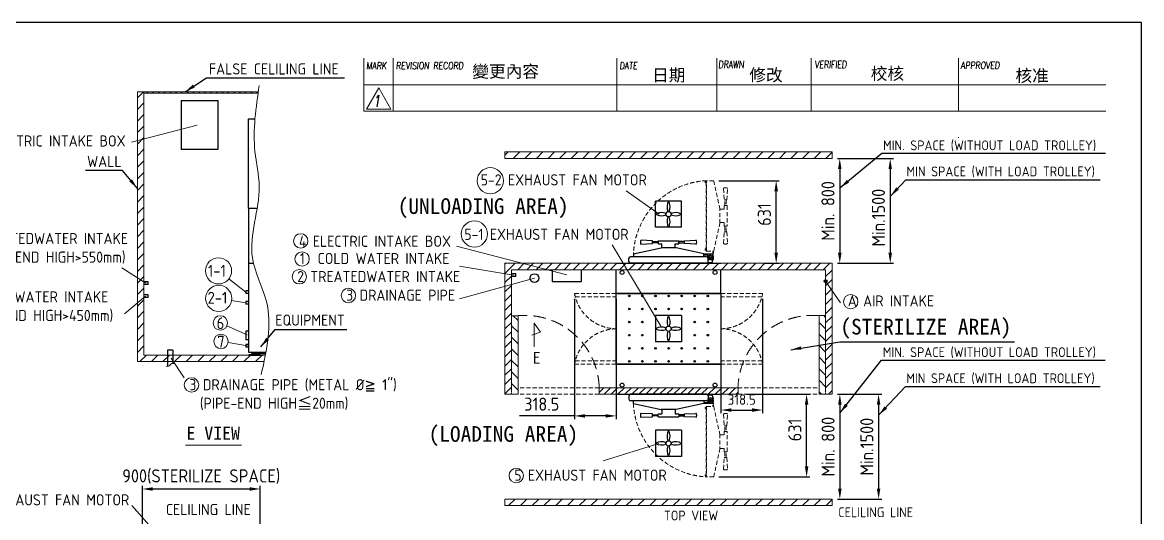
# Model space of a CAD drawing. Header units: millimetres. Extents: x -179594 to 13185, y 0 to 9270.
# Drawn here: x 4635 to 13185, y 5489 to 9270 of the extents above; entities that cross this region are included whole.
import ezdxf

# ---------------------------------------------------------------- set-up
doc = ezdxf.new("R2010")
doc.units = ezdxf.units.MM
doc.header["$MEASUREMENT"] = 0
doc.linetypes.add('CENTER2', pattern=[28.575, 19.05, -3.175, 3.175, -3.175])
doc.linetypes.add('HIDDEN', pattern=[9.525, 6.35, -3.175])
doc.layers.get('0').update_dxf_attribs({"lineweight": 25})
for name, color, linetype, lineweight in [('D', 3, 'Continuous', 13), ('F', 7, 'Continuous', 15), ('H', 2, 'HIDDEN', 15), ('S', 4, 'Continuous', 15), ('T', 4, 'Continuous', 15)]:
    doc.layers.add(name, color=color, linetype=linetype, lineweight=lineweight)
doc.styles.get("Standard").update_dxf_attribs({"font": 'KAIU.TTF'})
doc.styles.add('STU25', font='isocp2.shx')
doc.styles.add('Text', font='romans.shx', dxfattribs={"width": 0.8, "oblique": 10})
doc.dimstyles.new('STU25', dxfattribs={"dimscale": 40, "dimtxt": 2.5, "dimasz": 2, "dimexe": 0.6, "dimexo": 1, "dimgap": 1, "dimtad": 1, "dimdsep": 46, "dimtxsty": 'STU25', "dimcen": 2, "dimazin": 2, "dimtfac": 1, "dimtmove": 0, "dimatfit": 3, "dimfxl": 0, "dimtolj": 1, "dimtzin": 0, "dimarcsym": 0})
doc.dimstyles.new('STU25$7', dxfattribs={"dimscale": 40, "dimtxt": 2.5, "dimasz": 2, "dimexe": 1.25, "dimexo": 0.625, "dimgap": 1, "dimtad": 0, "dimdec": 4, "dimdsep": 46, "dimtxsty": 'STU25', "dimcen": 2.5, "dimazin": 2, "dimtfac": 1, "dimtdec": 4, "dimtmove": 0, "dimatfit": 3, "dimfxl": 0, "dimtolj": 1, "dimtzin": 0, "dimarcsym": 0})

# ---------------------------------------------------------------- blocks, each defined once
blk = doc.blocks.new('*D3')
at = {"layer": 'D', "color": 0, "lineweight": -2}
for p, q in [((10861.4, 6430.7), (11199.9, 6430.7)), ((11175.9, 6350.7), (11175.9, 5710.7)), ((10861.4, 5630.7), (11199.9, 5630.7))]:
    blk.add_line(p, q, dxfattribs=at)
at = {"layer": 'D', "color": 0}
for points in [[(11189.3, 6350.7), (11162.6, 6350.7), (11175.9, 6430.7)], [(11162.6, 5710.7), (11189.3, 5710.7), (11175.9, 5630.7)]]:
    blk.add_solid(points, dxfattribs=at)
at = {"layer": 'Defpoints', "color": 0}
for p in [(10821.4, 6430.7), (10821.4, 5630.7), (11175.9, 5630.7)]:
    blk.add_point(p, dxfattribs=at)
at = {"layer": 'D', "color": 0, "insert": (11085.9, 6030.7), "char_height": 100, "attachment_point": 5, "rotation": 90, "style": 'STU25'}
blk.add_mtext('\\A1;{\\Fisocp2.shx;Min.1500}', dxfattribs=at)
blk = doc.blocks.new('*D7')
at = {"layer": 'D', "color": 0, "lineweight": -2}
for p, q in [((10167.1, 6430.7), (10649.9, 6430.7)), ((10625.9, 5880), (10625.9, 6350.7)), ((9956.5, 5800), (10649.9, 5800))]:
    blk.add_line(p, q, dxfattribs=at)
at = {"layer": 'D', "color": 0}
for points in [[(10639.2, 6350.7), (10612.6, 6350.7), (10625.9, 6430.7)], [(10612.6, 5880), (10639.2, 5880), (10625.9, 5800)]]:
    blk.add_solid(points, dxfattribs=at)
at = {"layer": 'Defpoints', "color": 0}
for p in [(10127.1, 6430.7), (10625.9, 6430.7), (9916.5, 5800)]:
    blk.add_point(p, dxfattribs=at)
at = {"layer": 'D', "color": 0, "insert": (10535.9, 6158.4), "char_height": 100, "attachment_point": 5, "rotation": 90, "style": 'STU25'}
blk.add_mtext('\\A1;631', dxfattribs=at)
blk = doc.blocks.new('*D8')
at = {"layer": 'D', "color": 0, "lineweight": -2}
for p, q in [((10861.4, 6430.7), (10903.8, 6430.7)), ((10879.8, 6350.7), (10879.8, 5710.7)), ((10861.4, 5630.7), (10903.8, 5630.7))]:
    blk.add_line(p, q, dxfattribs=at)
at = {"layer": 'D', "color": 0}
for points in [[(10893.2, 6350.7), (10866.5, 6350.7), (10879.8, 6430.7)], [(10866.5, 5710.7), (10893.2, 5710.7), (10879.8, 5630.7)]]:
    blk.add_solid(points, dxfattribs=at)
at = {"layer": 'Defpoints', "color": 0}
for p in [(10821.4, 6430.7), (10821.4, 5630.7), (10879.8, 5630.7)]:
    blk.add_point(p, dxfattribs=at)
at = {"layer": 'D', "color": 0, "insert": (10789.8, 6030.7), "char_height": 100, "attachment_point": 5, "rotation": 90, "style": 'STU25'}
blk.add_mtext('\\A1;{\\Fisocp2.shx;Min. 800}', dxfattribs=at)
blk = doc.blocks.new('*D10')
at = {"layer": 'D', "color": 0, "lineweight": -2}
for p, q in [((10861.4, 8230.7), (11288.6, 8230.7)), ((11264.6, 8150.7), (11264.6, 7510.7)), ((10861.4, 7430.7), (11288.6, 7430.7))]:
    blk.add_line(p, q, dxfattribs=at)
at = {"layer": 'D', "color": 0}
for points in [[(11277.9, 8150.7), (11251.3, 8150.7), (11264.6, 8230.7)], [(11251.3, 7510.7), (11277.9, 7510.7), (11264.6, 7430.7)]]:
    blk.add_solid(points, dxfattribs=at)
at = {"layer": 'Defpoints', "color": 0}
for p in [(10821.4, 8230.7), (10821.4, 7430.7), (11264.6, 7430.7)]:
    blk.add_point(p, dxfattribs=at)
at = {"layer": 'D', "color": 0, "insert": (11174.6, 7779.1), "char_height": 100, "attachment_point": 5, "rotation": 90, "style": 'STU25'}
blk.add_mtext('\\A1;{\\Fisocp2.shx;Min.1500}', dxfattribs=at)
blk = doc.blocks.new('*D12')
at = {"layer": 'D', "color": 0, "lineweight": -2}
for p, q in [((10861.4, 8230.7), (10903.2, 8230.7)), ((10879.2, 8150.7), (10879.2, 7510.7)), ((10861.4, 7430.7), (10903.2, 7430.7))]:
    blk.add_line(p, q, dxfattribs=at)
at = {"layer": 'D', "color": 0}
for points in [[(10892.5, 8150.7), (10865.9, 8150.7), (10879.2, 8230.7)], [(10865.9, 7510.7), (10892.5, 7510.7), (10879.2, 7430.7)]]:
    blk.add_solid(points, dxfattribs=at)
at = {"layer": 'Defpoints', "color": 0}
for p in [(10821.4, 8230.7), (10821.4, 7430.7), (10879.2, 7430.7)]:
    blk.add_point(p, dxfattribs=at)
at = {"layer": 'D', "color": 0, "insert": (10789.2, 7830.7), "char_height": 100, "attachment_point": 5, "rotation": 90, "style": 'STU25'}
blk.add_mtext('\\A1;{\\Fisocp2.shx;Min. 800}', dxfattribs=at)
blk = doc.blocks.new('*D11')
at = {"layer": 'D', "color": 0, "lineweight": -2}
for p, q in [((9956.5, 8061.3), (10417.2, 8061.3)), ((10393.2, 7510.7), (10393.2, 7981.3)), ((10297, 7430.7), (10417.2, 7430.7))]:
    blk.add_line(p, q, dxfattribs=at)
at = {"layer": 'D', "color": 0}
for points in [[(10406.6, 7981.3), (10379.9, 7981.3), (10393.2, 8061.3)], [(10379.9, 7510.7), (10406.6, 7510.7), (10393.2, 7430.7)]]:
    blk.add_solid(points, dxfattribs=at)
at = {"layer": 'Defpoints', "color": 0}
for p in [(9916.5, 8061.3), (10393.2, 8061.3), (10257, 7430.7)]:
    blk.add_point(p, dxfattribs=at)
at = {"layer": 'D', "color": 0, "insert": (10303.2, 7803), "char_height": 100, "attachment_point": 5, "rotation": 90, "style": 'STU25'}
blk.add_mtext('\\A1;631', dxfattribs=at)
blk = doc.blocks.new('*D26')
at = {"layer": 'D', "color": 0, "lineweight": -2}
for p, q in [((5551.5, 5394.6), (5551.5, 5731.5)), ((6451.5, 5394.6), (6451.5, 5731.5)), ((5631.5, 5707.5), (6371.5, 5707.5))]:
    blk.add_line(p, q, dxfattribs=at)
at = {"layer": 'D', "color": 0}
for points in [[(5631.5, 5720.8), (5631.5, 5694.1), (5551.5, 5707.5)], [(6371.5, 5694.1), (6371.5, 5720.8), (6451.5, 5707.5)]]:
    blk.add_solid(points, dxfattribs=at)
at = {"layer": 'Defpoints', "color": 0}
for p in [(6451.5, 5707.5), (5551.5, 5354.6), (6451.5, 5354.6)]:
    blk.add_point(p, dxfattribs=at)
at = {"layer": 'D', "color": 0, "insert": (6001.5, 5802.5), "char_height": 100, "attachment_point": 5, "style": 'STU25'}
blk.add_mtext('\\A1;{\\Fisocp2.shx;900(STERILIZE SPACE)}', dxfattribs=at)
blk = doc.blocks.new('*D28')
at = {"layer": 'Defpoints', "color": 0}
for p in [(8852.6, 7198.6), (9171.1, 7198.6), (8852.6, 6265.3)]:
    blk.add_point(p, dxfattribs=at)
at = {"layer": 'S', "color": 0, "lineweight": -2}
for p, q in [((8852.6, 7158.6), (8852.6, 6241.3)), ((9171.1, 7158.6), (9171.1, 6241.3)), ((8852.6, 6265.3), (8432.6, 6265.3)), ((9091.1, 6265.3), (8932.6, 6265.3))]:
    blk.add_line(p, q, dxfattribs=at)
at = {"layer": 'S', "color": 0}
for points in [[(8932.6, 6278.7), (8932.6, 6252), (8852.6, 6265.3)], [(9091.1, 6252), (9091.1, 6278.7), (9171.1, 6265.3)]]:
    blk.add_solid(points, dxfattribs=at)
at = {"layer": 'S', "color": 0, "insert": (8602.6, 6355.3), "char_height": 100, "attachment_point": 5, "style": 'STU25'}
blk.add_mtext('\\A1;318.5', dxfattribs=at)
blk = doc.blocks.new('*D29')
at = {"layer": 'Defpoints', "color": 0}
for p in [(9971.1, 7198.6), (10289.6, 7198.6), (10289.6, 6310.1)]:
    blk.add_point(p, dxfattribs=at)
at = {"layer": 'S', "color": 0, "lineweight": -2}
for p, q in [((9971.1, 7158.6), (9971.1, 6286.1)), ((10289.6, 7158.6), (10289.6, 6286.1)), ((10051.1, 6310.1), (10209.6, 6310.1))]:
    blk.add_line(p, q, dxfattribs=at)
at = {"layer": 'S', "color": 0}
for points in [[(10051.1, 6323.4), (10051.1, 6296.8), (9971.1, 6310.1)], [(10209.6, 6296.8), (10209.6, 6323.4), (10289.6, 6310.1)]]:
    blk.add_solid(points, dxfattribs=at)
at = {"layer": 'S', "color": 0, "insert": (10130.3, 6390.1), "char_height": 80, "attachment_point": 5, "style": 'STU25'}
blk.add_mtext('\\A1;318.5', dxfattribs=at)

msp = doc.modelspace()

# ---------------------------------------------------------------- hatches: boundary and pattern name
msp.add_hatch(color=256).paths.add_polyline_path([(10760.595, 7293.969, 1), (10782.117, 7293.969, 1)])
at = {"layer": 'H', "ltscale": 5}
h = msp.add_hatch(dxfattribs=at)
h.set_pattern_fill('ANSI31', color=256, scale=500, style=0)
h.set_pattern_definition([(45, (223570.356, 22839.04), (-44.194174, 44.194174), [])])
h.paths.add_polyline_path([(5563.212, 6729.875), (5563.212, 8729.875), (5563.212, 8739.875), (5513.212, 8739.875), (5513.212, 6679.875), (6481.489, 6679.875), (6491.441, 6729.875)])
at = {"layer": 'H'}
h = msp.add_hatch(dxfattribs=at)
h.set_pattern_fill('ANSI31', color=256, scale=250, angle=90, style=0)
h.set_pattern_definition([(135, (228825.013, 19109.342), (-22.097087, -22.097087), [])])
edge = h.paths.add_edge_path()
edge.add_spline(control_points=[(6435.603, 8729.875), (6436.113, 8733.209), (6436.626, 8736.542), (6437.142, 8739.875)], knot_values=[84.74449418, 84.74449418, 84.74449418, 84.74449418, 94.74380875, 94.74380875, 94.74380875, 94.74380875], degree=3, periodic=0)
edge.add_line((6437.142, 8739.875), (5563.212, 8739.875))
edge.add_line((5563.212, 8739.875), (5563.212, 8729.875))
edge.add_line((5563.212, 8729.875), (6435.603, 8729.875))
at = {"layer": 'H', "ltscale": 5}
h = msp.add_hatch(dxfattribs=at)
h.set_pattern_fill('ANSI31', color=256, scale=500, style=0)
h.set_pattern_definition([(45, (27.53, -303.83), (-44.19417, 44.19417), [])])
h.paths.add_polyline_path([(8321.356, 8280.686), (8321.356, 8230.686), (10821.356, 8230.686), (10821.356, 8280.686)])
h = msp.add_hatch(dxfattribs=at)
h.set_pattern_fill('ANSI31', color=256, scale=400, style=0)
h.set_pattern_definition([(45, (27.527, -303.833), (-35.35534, 35.35534), [])])
h.paths.add_polyline_path([(8321.356, 7430.686), (8321.356, 6430.686), (8371.356, 6430.686), (8371.356, 6480.686), (8371.356, 7030.686), (8371.356, 7380.686), (10771.356, 7380.686), (10771.356, 7304.729, -0.41421356), (10782.117, 7293.969, -0.41421356), (10771.356, 7283.208), (10771.356, 6480.686), (10771.356, 6430.686), (10821.356, 6430.686), (10821.356, 7430.686)])
h = msp.add_hatch(dxfattribs=at)
h.set_pattern_fill('ANSI31', color=256, scale=500, angle=90, style=0)
h.set_pattern_definition([(135, (223645.356, 22550.64), (-44.194174, -44.194174), [])])
h.paths.add_polyline_path([(8371.356, 6430.686), (8421.356, 6430.686), (8421.356, 7030.686), (8371.356, 7030.686), (8371.356, 6480.686)])
h = msp.add_hatch(dxfattribs=at)
h.set_pattern_fill('ANSI31', color=256, scale=500, angle=90, style=0)
h.set_pattern_definition([(135, (223545.356, 22550.64), (-44.194174, -44.194174), [])])
h.paths.add_polyline_path([(10771.356, 6430.686), (10721.356, 6430.686), (10721.356, 7031.77), (10771.356, 7031.77)])
h = msp.add_hatch(dxfattribs=at)
h.set_pattern_fill('ANSI31', color=256, scale=300, style=0)
h.set_pattern_definition([(45, (4e-10, -102.66), (-26.5165, 26.5165), [])])
h.paths.add_polyline_path([(9040.571, 6430.686), (9040.571, 6480.686), (10102.14, 6480.686), (10102.14, 6430.686)])
h = msp.add_hatch(dxfattribs=at)
h.set_pattern_fill('ANSI31', color=256, scale=20, style=0)
h.set_pattern_definition([(45, (226570.927, 22644.06), (-44.90128, 44.90128), [])])
h.paths.add_polyline_path([(8321.356, 5630.686), (8321.356, 5580.686), (10821.356, 5580.686), (10821.356, 5630.686)])

# ---------------------------------------------------------------- linework, layer by layer
for p, q in [((5848.576, 8673.588), (5848.576, 8299.718)), ((6363.212, 7852.875), (6363.212, 8532.875)), ((6363.212, 8532.875), (6411.131, 8532.875)), ((6363.212, 7852.875), (6363.212, 7432.875)), ((6363.212, 7852.875), (6428.929, 7852.875)), ((9302.656, 7501.886), (9513.856, 7547.686)), ((9628.856, 7547.686), (9513.856, 7547.686)), ((9519.856, 7547.686), (9519.856, 7580.186)), ((9539.606, 7603.186), (9603.106, 7603.186)), ((9622.856, 7547.686), (9622.856, 7580.186)), ((9840.056, 7501.886), (9628.856, 7547.686)), ((9268.856, 7442.686), (9268.856, 7468.686)), ((9861.856, 7480.686), (9280.856, 7480.686)), ((9302.656, 7501.886), (9302.656, 7480.686)), ((9840.056, 7480.686), (9840.056, 7501.886)), ((9873.856, 7442.686), (9873.856, 7468.686)), ((9891.313, 7490.686), (9887.813, 7490.686)), ((9890.813, 7490.686), (9887.813, 7490.686)), ((9906.813, 7441.686), (9906.813, 7474.686)), ((6363.212, 7432.875), (6363.212, 6752.875)), ((6363.212, 7432.875), (6400.165, 7432.875)), ((6363.212, 7432.875), (6400.165, 7432.875)), ((9171.356, 7430.686), (9971.356, 7430.686)), ((9171.356, 6661.686), (9171.356, 7380.686)), ((9861.856, 7430.686), (9280.856, 7430.686)), ((9871.603, 7435.686), (9900.813, 7435.686)), ((9871.603, 7435.686), (9900.813, 7435.686)), ((9971.356, 7200.686), (9971.356, 7380.686)), ((6343.212, 7219.875), (6343.212, 7199.875)), ((6363.212, 7219.875), (6343.212, 7219.875)), ((6363.212, 7199.875), (6343.212, 7199.875)), ((9971.356, 7200.686), (9171.356, 7200.686)), ((9171.356, 7199.686), (9971.356, 7199.686)), ((9971.356, 7199.686), (9971.356, 6661.686)), ((6363.212, 7139.875), (6343.212, 7139.875)), ((6343.212, 7139.875), (6343.212, 7119.875)), ((6363.212, 7119.875), (6343.212, 7119.875)), ((6343.212, 6913.375), (6343.212, 6846.375)), ((6363.212, 6913.375), (6343.212, 6913.375)), ((6363.212, 6846.375), (6343.212, 6846.375)), ((6363.212, 6809.875), (6343.212, 6809.875)), ((6343.212, 6809.875), (6343.212, 6789.875)), ((6363.212, 6789.875), (6343.212, 6789.875)), ((6363.212, 6752.875), (6495.693, 6752.875)), ((6388.212, 6742.875), (6388.212, 6752.875)), ((6388.212, 6742.875), (6493.873, 6742.875)), ((6428.212, 6742.875), (6428.212, 6752.875)), ((9971.356, 6661.686), (9171.356, 6661.686)), ((9171.356, 6660.686), (9971.356, 6660.686)), ((9171.356, 6660.686), (9171.356, 6480.686)), ((9971.356, 6660.686), (9971.356, 6480.686)), ((9171.356, 6430.686), (9971.356, 6430.686)), ((9268.856, 6418.686), (9268.856, 6392.686)), ((9861.856, 6430.686), (9280.856, 6430.686)), ((9871.603, 6425.686), (9900.813, 6425.686)), ((9871.603, 6425.686), (9900.813, 6425.686)), ((9873.856, 6418.686), (9873.856, 6392.686)), ((9906.813, 6419.686), (9906.813, 6386.686)), ((9861.856, 6380.686), (9280.856, 6380.686)), ((9302.656, 6359.486), (9302.656, 6380.686)), ((9302.656, 6359.486), (9513.856, 6313.686)), ((9840.056, 6359.486), (9628.856, 6313.686)), ((9840.056, 6380.686), (9840.056, 6359.486)), ((9890.813, 6370.686), (9887.813, 6370.686)), ((9891.313, 6370.686), (9887.813, 6370.686)), ((9628.856, 6313.686), (9513.856, 6313.686)), ((9519.856, 6313.686), (9519.856, 6281.186)), ((9539.606, 6258.186), (9603.106, 6258.186)), ((9622.856, 6313.686), (9622.856, 6281.186))]:
    msp.add_line(p, q)
at = {"linetype": 'Continuous'}
for p, q in [((9471.356, 7705.686), (9471.356, 7905.686)), ((9671.356, 7905.686), (9471.356, 7905.686)), ((9671.356, 7705.686), (9671.356, 7905.686)), ((9671.356, 7705.686), (9471.356, 7705.686)), ((9449.368, 7602.186), (9362.368, 7606.686)), ((9362.368, 7576.686), (9449.368, 7581.186)), ((9449.368, 7581.186), (9449.368, 7602.186)), ((9449.368, 7596.436), (9492.606, 7596.436)), ((9492.606, 7586.936), (9449.368, 7586.936)), ((9492.606, 7601.686), (9494.106, 7603.186)), ((9492.606, 7601.686), (9492.606, 7581.686)), ((9492.606, 7581.686), (9494.106, 7580.186)), ((9494.106, 7603.186), (9648.606, 7603.186)), ((9494.106, 7580.186), (9519.856, 7580.186)), ((9622.856, 7580.186), (9648.606, 7580.186)), ((9650.106, 7601.686), (9648.606, 7603.186)), ((9650.106, 7581.686), (9648.606, 7580.186)), ((9650.106, 7581.686), (9650.106, 7601.686)), ((9693.343, 7596.436), (9650.106, 7596.436)), ((9650.106, 7586.936), (9693.343, 7586.936)), ((9693.343, 7602.186), (9780.343, 7606.686)), ((9693.343, 7581.186), (9693.343, 7602.186)), ((9780.343, 7576.686), (9693.343, 7581.186)), ((9906.813, 7500.686), (9840.056, 7500.686)), ((9840.056, 7494.686), (9871.813, 7494.686)), ((9871.813, 7470.686), (9871.813, 7500.686)), ((9896.813, 7460.686), (9881.813, 7460.686)), ((9906.813, 7500.686), (9906.813, 7470.686)), ((5595.587, 7289.875), (5563.212, 7289.875)), ((5595.587, 7269.875), (5563.212, 7269.875)), ((5595.587, 7269.875), (5595.587, 7289.875)), ((8403.731, 7350.401), (8371.356, 7350.401)), ((8403.731, 7330.401), (8371.356, 7330.401)), ((8403.731, 7330.401), (8403.731, 7350.401)), ((5595.587, 7189.875), (5563.212, 7189.875)), ((5595.587, 7169.875), (5595.587, 7189.875)), ((5595.587, 7169.875), (5563.212, 7169.875)), ((9671.377, 7031.069), (9471.377, 7031.069)), ((9471.377, 7031.069), (9471.377, 6831.069)), ((9671.377, 7031.069), (9671.377, 6831.069)), ((5783.212, 6766.993), (5743.212, 6766.993)), ((5743.212, 6766.993), (5743.212, 6643.736)), ((5783.212, 6766.993), (5783.212, 6665.569)), ((9671.377, 6831.069), (9471.377, 6831.069)), ((6452.712, 6732.875), (6363.712, 6732.875)), ((6363.712, 6732.875), (6363.712, 6729.875)), ((6363.712, 6729.875), (6452.712, 6729.875)), ((6421.491, 6742.875), (6394.933, 6742.875)), ((6394.933, 6742.875), (6394.933, 6732.875)), ((6401.573, 6742.875), (6401.573, 6732.875)), ((6414.852, 6742.875), (6414.852, 6732.875)), ((6421.491, 6732.875), (6421.491, 6742.875)), ((6452.712, 6729.875), (6452.712, 6732.875)), ((9840.056, 6366.686), (9871.813, 6366.686)), ((9906.813, 6360.686), (9840.056, 6360.686)), ((9871.813, 6390.686), (9871.813, 6360.686)), ((9896.813, 6400.686), (9881.813, 6400.686)), ((9906.813, 6360.686), (9906.813, 6390.686)), ((9449.368, 6280.186), (9362.368, 6284.686)), ((9362.368, 6254.686), (9449.368, 6259.186)), ((9449.368, 6259.186), (9449.368, 6280.186)), ((9449.368, 6274.436), (9492.606, 6274.436)), ((9492.606, 6264.936), (9449.368, 6264.936)), ((9492.606, 6279.686), (9494.106, 6281.186)), ((9492.606, 6259.686), (9492.606, 6279.686)), ((9492.606, 6259.686), (9494.106, 6258.186)), ((9494.106, 6281.186), (9519.856, 6281.186)), ((9494.106, 6258.186), (9648.606, 6258.186)), ((9622.856, 6281.186), (9648.606, 6281.186)), ((9650.106, 6279.686), (9648.606, 6281.186)), ((9650.106, 6259.686), (9648.606, 6258.186)), ((9650.106, 6279.686), (9650.106, 6259.686)), ((9693.343, 6274.436), (9650.106, 6274.436)), ((9650.106, 6264.936), (9693.343, 6264.936)), ((9693.343, 6280.186), (9780.343, 6284.686)), ((9693.343, 6259.186), (9693.343, 6280.186)), ((9780.343, 6254.686), (9693.343, 6259.186)), ((9671.356, 6155.686), (9471.356, 6155.686)), ((9471.356, 6155.686), (9471.356, 5955.686)), ((9671.356, 6155.686), (9671.356, 5955.686)), ((9671.356, 5955.686), (9471.356, 5955.686))]:
    msp.add_line(p, q, dxfattribs=at)
at = {"linetype": 'CENTER2'}
for p, q in [((6394.933, 6736.156), (6391.652, 6732.875)), ((6421.491, 6736.156), (6424.772, 6732.875))]:
    msp.add_line(p, q, dxfattribs=at)
at = {"linetype": 'Continuous'}
for points in [[(5848.576, 8673.588), (6128.783, 8673.588), (6128.783, 8299.718), (5848.576, 8299.718)], [(8681.799, 7380.686), (8681.799, 7291.088), (8906.507, 7291.088), (8906.507, 7380.686)]]:
    msp.add_lwpolyline(points, dxfattribs=at)
for centre, radius in [((9571.356, 7805.686), 20), ((9571.356, 7805.686), 20), ((9571.356, 7805.686), 20), ((9571.356, 7805.686), 20), ((9889.313, 7474.686), 6.45), ((9889.313, 7474.686), 6.4), ((9216.356, 7360.686), 15), ((9926.356, 7360.686), 15), ((8546.356, 7317.864), 33.5), ((10771.356, 7293.969), 10.761), ((9271.356, 7181.809), 6), ((9371.356, 7181.809), 6), ((9471.356, 7181.809), 6), ((9571.356, 7181.809), 6), ((9671.356, 7181.809), 6), ((9771.356, 7181.809), 6), ((9871.356, 7181.809), 6), ((9271.356, 7081.809), 6), ((9371.356, 7081.809), 6), ((9471.356, 7081.809), 6), ((9571.356, 7081.809), 6), ((9671.356, 7081.809), 6), ((9771.356, 7081.809), 6), ((9871.356, 7081.809), 6), ((9271.356, 6981.809), 6), ((9371.356, 6981.809), 6), ((9571.377, 6931.069), 20), ((9771.356, 6981.809), 6), ((9871.356, 6981.809), 6), ((9271.356, 6881.809), 6), ((9371.356, 6881.809), 6), ((9771.356, 6881.809), 6), ((9871.356, 6881.809), 6), ((9271.356, 6781.809), 6), ((9371.356, 6781.809), 6), ((9471.356, 6781.809), 6), ((9571.356, 6781.809), 6), ((9671.356, 6781.809), 6), ((9771.356, 6781.809), 6), ((9871.356, 6781.809), 6), ((9271.356, 6681.809), 6), ((9371.356, 6681.809), 6), ((9471.356, 6681.809), 6), ((9571.356, 6681.809), 6), ((9671.356, 6681.809), 6), ((9771.356, 6681.809), 6), ((9871.356, 6681.809), 6), ((9216.356, 6500.686), 15), ((9926.356, 6500.686), 15), ((9889.313, 6386.686), 6.45), ((9889.313, 6386.686), 6.4), ((9571.356, 6055.686), 20), ((9571.356, 6055.686), 20), ((9571.356, 6055.686), 20), ((9571.356, 6055.686), 20)]:
    msp.add_circle(centre, radius)
for centre, radius, start, end in [((9652.38, 7859.81), 93.11, 150.4818019, 201.9770324), ((9490.331, 7859.81), 93.11, 338.0229676, 29.5181981), ((9517.231, 7724.661), 93.11, 68.0229676, 119.5181981), ((9517.231, 7886.71), 93.11, 240.4818019, 291.9770324), ((9652.38, 7751.561), 93.11, 158.0229676, 209.5181981), ((9490.331, 7751.561), 93.11, 330.4818019, 21.9770324), ((9625.48, 7724.661), 93.11, 60.4818019, 111.9770324), ((9625.48, 7886.71), 93.11, 248.0229676, 299.5181981), ((9280.856, 7468.686), 12, 90, 180), ((9280.856, 7442.686), 12, 180, 270), ((9861.856, 7468.686), 12, 0, 90), ((9861.856, 7442.686), 12, 270, 0), ((9887.813, 7474.686), 16, 90, 167.8468025), ((9890.813, 7474.686), 16, 0, 90), ((9900.813, 7441.686), 6, 270, 0), ((9652.401, 6985.194), 93.11, 150.4818019, 201.9770324), ((9490.352, 6985.194), 93.11, 338.0229676, 29.5181981), ((9517.252, 6850.045), 93.11, 68.0229676, 119.5181981), ((9517.252, 7012.094), 93.11, 240.4818019, 291.9770324), ((9625.501, 6850.045), 93.11, 60.4818019, 111.9770324), ((9625.501, 7012.094), 93.11, 248.0229676, 299.5181981), ((9652.401, 6876.945), 93.11, 158.0229676, 209.5181981), ((9490.352, 6876.945), 93.11, 330.4818019, 21.9770324), ((9280.856, 6418.686), 12, 90, 180), ((9861.856, 6418.686), 12, 0, 90), ((9900.813, 6419.686), 6, 0, 90), ((9280.856, 6392.686), 12, 180, 270), ((9861.856, 6392.686), 12, 270, 0), ((9887.813, 6386.686), 16, 192.1531975, 270), ((9890.813, 6386.686), 16, 270, 0), ((9652.38, 6109.81), 93.11, 150.4818019, 201.9770324), ((9490.331, 6109.81), 93.11, 338.0229676, 29.5181981), ((9517.231, 5974.661), 93.11, 68.0229676, 119.5181981), ((9517.231, 6136.71), 93.11, 240.4818019, 291.9770324), ((9652.38, 6001.561), 93.11, 158.0229676, 209.5181981), ((9490.331, 6001.561), 93.11, 330.4818019, 21.9770324), ((9625.48, 5974.661), 93.11, 60.4818019, 111.9770324), ((9625.48, 6136.71), 93.11, 248.0229676, 299.5181981)]:
    msp.add_arc(centre, radius, start, end)
for centre, radius, start, end in [((9412.141, 7591.686), 55.773, 168.6471146, 191.3528854), ((9362.368, 7601.679), 5.007, 90, 168.6471146), ((9362.368, 7581.693), 5.007, 191.3528854, 275.9218723), ((9780.343, 7581.693), 5.007, 264.0781277, 348.6471146), ((9780.343, 7601.679), 5.007, 11.3528854, 90), ((9730.571, 7591.686), 55.773, 348.6471146, 11.3528854), ((9881.813, 7470.686), 10, 180, 270), ((9896.813, 7470.686), 10, 270, 0), ((9881.813, 6390.686), 10, 90, 180), ((9896.813, 6390.686), 10, 0, 90), ((9412.141, 6269.686), 55.773, 168.6471146, 191.3528854), ((9362.368, 6279.679), 5.007, 90, 168.6471146), ((9362.368, 6259.693), 5.007, 191.3528854, 275.9218723), ((9780.343, 6259.693), 5.007, 264.0781277, 348.6471146), ((9780.343, 6279.679), 5.007, 11.3528854, 90), ((9730.571, 6269.686), 55.773, 348.6471146, 11.3528854)]:
    msp.add_arc(centre, radius, start, end, dxfattribs=at)
at = {"layer": 'D'}
for p, q in [((5969.333, 8485.608), (5469.012, 8354.444)), ((9247.644, 7983.784), (9499.169, 7806.352)), ((7950.423, 7560.313), (8793.238, 7342.931)), ((9512.162, 6951.735), (9139.825, 7570.704)), ((5394.478, 7396.815), (5577.751, 7279.875)), ((8386.056, 7340.004), (7973.246, 7408.608)), ((6212.597, 7311.467), (6343.212, 7209.875)), ((10771.356, 7293.969), (10885.064, 7128.606)), ((5575.018, 7179.875), (5414.296, 7044.656)), ((6233.641, 7146.134), (6343.212, 7129.875)), ((6197.65, 6953.233), (6351.203, 6885.273)), ((8545.221, 6972.723), (8592.649, 6905.203)), ((8545.221, 6792.723), (8545.221, 6972.723)), ((8527.926, 6882.723), (8592.649, 6905.203)), ((6206.409, 6825.026), (6353.603, 6799.743)), ((5772.587, 6707.402), (5870.197, 6555.08)), ((5880.757, 6041.112), (6307.775, 6041.112)), ((9497.966, 6054.163), (9071.375, 5921.624))]:
    msp.add_line(p, q, dxfattribs=at)
at = {"layer": 'D', "linetype": 'Continuous'}
for p, q in [((8546.356, 7317.864), (7973.246, 7158.815)), ((6111.837, 4857.375), (5472.017, 5582.094))]:
    msp.add_line(p, q, dxfattribs=at)
at = {"layer": 'D', "color": 2, "linetype": 'HIDDEN', "ltscale": 5}
for p, q in [((8852.898, 7199.686), (9171.398, 7199.686)), ((10289.856, 7199.686), (9971.356, 7199.686)), ((8858.543, 7174.686), (9171.398, 7174.686)), ((10284.211, 7174.686), (9971.356, 7174.686)), ((8858.543, 6686.686), (9171.398, 6686.686)), ((10284.211, 6686.686), (9971.356, 6686.686)), ((8852.898, 6661.686), (9171.398, 6661.686)), ((10289.856, 6661.686), (9971.356, 6661.686))]:
    msp.add_line(p, q, dxfattribs=at)
at = {"layer": 'D'}
for centre, radius in [((8209.607, 8060.937), 100), ((8087.817, 7654.558), 100), ((6761.568, 7601.834), 55), ((6133.663, 7372.862), 100), ((6771.881, 7463.307), 55), ((6750.919, 7328.184), 55), ((6135.072, 7162.986), 100), ((7125.587, 7184.694), 55), ((10962.994, 7137.513), 55), ((6147.356, 6975.492), 55), ((6152.203, 6834.337), 55), ((5927.231, 6502.073), 55), ((8407.595, 5809.73), 55)]:
    msp.add_circle(centre, radius, dxfattribs=at)
at = {"layer": 'D', "color": 2, "linetype": 'HIDDEN', "ltscale": 5}
for centre, start, end in [((9176.323, 7259.572), 190.490171, 269.1420275), ((9966.43, 7259.572), 270.8579725, 349.509829), ((9176.323, 6601.8), 90.8579725, 169.509829), ((9966.43, 6601.8), 10.490171, 89.1420275)]:
    msp.add_arc(centre, 328.923, start, end, dxfattribs=at)
at = {"layer": 'D'}
msp.add_spline([(5732.549, 6644.876), (5750.877, 6644.876), (5777.283, 6664.745), (5792.505, 6664.745)], degree=3, dxfattribs=at)
at = {"layer": 'Defpoints', "color": 6}
msp.add_lwpolyline([(0, 9270), (0, 0), (13185, 0), (13185, 9270)], close=True, dxfattribs=at)
at = {"layer": 'F'}
msp.add_line((7242.808, 8995.979), (7242.808, 8590.979), dxfattribs=at)
at = {"layer": 'F', "color": 7}
for p, q in [((7467.808, 8995.979), (7467.808, 8590.979)), ((9175.979, 8590.979), (9175.979, 8995.979)), ((9940.979, 8590.979), (9940.979, 8995.979)), ((10660.979, 8590.979), (10660.979, 8995.979)), ((11785.979, 8590.979), (11785.979, 8995.979)), ((12910.979, 8793.479), (7242.808, 8793.479)), ((7242.808, 8590.979), (12910.979, 8590.979)), ((11785.979, 8388.479), (11785.979, 8393.831))]:
    msp.add_line(p, q, dxfattribs=at)
msp.add_lwpolyline([(7357.024, 8770.065), (7263.534, 8608.134), (7450.515, 8608.134)], close=True, dxfattribs=at)
at = {"layer": 'H', "ltscale": 5}
for p, q in [((9862.313, 8054.989), (9851.313, 8054.143)), ((9851.313, 8054.143), (9851.313, 8045.143)), ((9851.313, 8045.143), (9862.313, 8044.297)), ((9858.313, 8054.682), (9858.313, 8061.143)), ((9858.313, 8061.143), (9862.313, 8061.143)), ((9858.313, 7540.682), (9858.313, 8044.605)), ((9862.313, 7523.943), (9862.313, 8061.343)), ((9916.513, 8061.343), (9862.313, 8061.343)), ((9916.513, 8061.343), (9962.313, 7850.143)), ((9991.313, 8001.631), (9995.813, 7914.631)), ((10016.813, 7914.631), (10021.313, 8001.631)), ((9996.313, 7871.393), (9994.813, 7869.893)), ((9994.813, 7869.893), (9994.813, 7844.143)), ((9995.813, 7914.631), (10016.813, 7914.631)), ((10016.313, 7871.393), (9996.313, 7871.393)), ((10001.563, 7871.393), (10001.563, 7914.631)), ((10011.063, 7914.631), (10011.063, 7871.393)), ((10016.313, 7871.393), (10017.813, 7869.893)), ((10017.813, 7869.893), (10017.813, 7715.393)), ((9962.313, 7735.143), (9962.313, 7850.143)), ((9994.813, 7844.143), (9962.313, 7844.143)), ((9916.513, 7523.943), (9962.313, 7735.143)), ((9962.313, 7741.143), (9994.813, 7741.143)), ((9994.813, 7741.143), (9994.813, 7715.393)), ((9996.313, 7713.893), (9994.813, 7715.393)), ((9996.313, 7713.893), (10016.313, 7713.893)), ((10001.563, 7713.893), (10001.563, 7670.656)), ((10011.063, 7670.656), (10011.063, 7713.893)), ((10016.313, 7713.893), (10017.813, 7715.393)), ((9991.313, 7583.656), (9995.813, 7670.656)), ((9995.813, 7670.656), (10016.813, 7670.656)), ((10016.813, 7670.656), (10021.313, 7583.656)), ((9851.313, 7540.143), (9862.313, 7540.989)), ((9851.313, 7540.143), (9851.313, 7531.143)), ((9862.313, 7530.297), (9851.313, 7531.143)), ((9858.313, 7524.143), (9858.313, 7530.605)), ((9858.313, 7524.143), (9862.313, 7524.143)), ((9862.313, 7523.943), (9916.513, 7523.943)), ((9909.313, 7523.943), (9909.313, 7492.186)), ((9915.313, 7457.186), (9915.313, 7523.943)), ((9040.571, 6480.686), (8421.356, 6480.686)), ((9040.571, 6430.686), (8421.356, 6430.686)), ((10102.14, 6480.686), (10721.356, 6480.686)), ((10102.14, 6430.686), (10721.356, 6430.686)), ((9862.313, 6331.075), (9851.313, 6330.228)), ((9851.313, 6321.228), (9851.313, 6330.228)), ((9858.313, 6337.228), (9862.313, 6337.228)), ((9858.313, 6337.228), (9858.313, 6330.767)), ((9862.313, 6337.428), (9862.313, 5800.028)), ((9862.313, 6337.428), (9916.513, 6337.428)), ((9916.513, 6337.428), (9962.313, 6126.228)), ((9851.313, 6321.228), (9862.313, 6320.382)), ((9858.313, 6320.69), (9858.313, 5816.767)), ((9991.313, 6277.716), (9995.813, 6190.716)), ((10016.813, 6190.716), (10021.313, 6277.716)), ((9995.813, 6190.716), (10016.813, 6190.716)), ((10001.563, 6147.478), (10001.563, 6190.716)), ((10011.063, 6190.716), (10011.063, 6147.478)), ((9962.313, 6126.228), (9962.313, 6011.228)), ((9962.313, 6120.228), (9994.813, 6120.228)), ((9996.313, 6147.478), (9994.813, 6145.978)), ((9994.813, 6120.228), (9994.813, 6145.978)), ((9996.313, 6147.478), (10016.313, 6147.478)), ((10016.313, 6147.478), (10017.813, 6145.978)), ((10017.813, 5991.478), (10017.813, 6145.978)), ((9916.513, 5800.028), (9962.313, 6011.228)), ((9994.813, 6017.228), (9962.313, 6017.228)), ((9994.813, 5991.478), (9994.813, 6017.228)), ((9996.313, 5989.978), (9994.813, 5991.478)), ((10016.313, 5989.978), (9996.313, 5989.978)), ((10001.563, 5989.978), (10001.563, 5946.741)), ((10011.063, 5946.741), (10011.063, 5989.978)), ((10016.313, 5989.978), (10017.813, 5991.478)), ((9991.313, 5859.741), (9995.813, 5946.741)), ((9995.813, 5946.741), (10016.813, 5946.741)), ((10016.813, 5946.741), (10021.313, 5859.741)), ((9851.313, 5816.228), (9862.313, 5817.075)), ((9851.313, 5807.228), (9851.313, 5816.228)), ((9862.313, 5806.382), (9851.313, 5807.228)), ((9858.313, 5806.69), (9858.313, 5800.228)), ((9858.313, 5800.228), (9862.313, 5800.228)), ((9916.513, 5800.028), (9862.313, 5800.028))]:
    msp.add_line(p, q, dxfattribs=at)
at = {"layer": 'H', "ltscale": 2}
for p, q in [((9875.313, 7467.186), (9875.313, 7482.186)), ((9885.313, 7492.186), (9915.313, 7492.186)), ((9915.313, 7457.186), (9885.313, 7457.186)), ((9875.313, 6394.186), (9875.313, 6379.186)), ((9915.313, 6404.186), (9885.313, 6404.186)), ((9885.313, 6369.186), (9915.313, 6369.186)), ((9909.313, 6337.428), (9909.313, 6369.186)), ((9915.313, 6404.186), (9915.313, 6337.428))]:
    msp.add_line(p, q, dxfattribs=at)
at = {"layer": 'H'}
for p, q in [((8371.356, 6480.686), (8371.356, 6430.686)), ((10771.356, 6480.686), (10771.356, 6430.686))]:
    msp.add_line(p, q, dxfattribs=at)
at = {"layer": 'H', "ltscale": 2}
for centre in [(9889.313, 7474.686), (9889.313, 6386.686)]:
    msp.add_circle(centre, 6.4, dxfattribs=at)
at = {"layer": 'H', "ltscale": 5}
for centre, radius, start, end in [((9889.313, 7474.686), 587.288, 92.6545812, 177.3454188), ((9996.32, 8001.631), 5.007, 101.3528854, 185.9218723), ((10006.313, 7951.858), 55.773, 78.6471146, 101.3528854), ((10016.307, 8001.631), 5.007, 0, 78.6471146), ((9996.32, 7583.656), 5.007, 174.0781277, 258.6471146), ((10006.313, 7633.428), 55.773, 258.6471146, 281.3528854), ((10016.307, 7583.656), 5.007, 281.3528854, 360), ((9889.313, 6386.686), 587.288, 182.6545812, 267.3454188), ((9996.32, 6277.716), 5.007, 101.3528854, 185.9218723), ((10006.313, 6227.943), 55.773, 78.6471146, 101.3528854), ((10016.307, 6277.716), 5.007, 0, 78.6471146), ((9996.32, 5859.741), 5.007, 174.0781277, 258.6471146), ((10006.313, 5909.513), 55.773, 258.6471146, 281.3528854), ((10016.307, 5859.741), 5.007, 281.3528854, 360)]:
    msp.add_arc(centre, radius, start, end, dxfattribs=at)
at = {"layer": 'H', "ltscale": 2}
for centre, start, end in [((9885.313, 7482.186), 90, 180), ((9885.313, 7467.186), 180, 270), ((9885.313, 6394.186), 90, 180), ((9885.313, 6379.186), 180, 270)]:
    msp.add_arc(centre, 10, start, end, dxfattribs=at)
at = {"layer": 'H', "ltscale": 15}
for centre, radius, start, end in [((8473.01, 6464.426), 568.611, 1.7478929, 95.2120552), ((10670.54, 6463.515), 569.443, 84.8802404, 178.2720171)]:
    msp.add_arc(centre, radius, start, end, dxfattribs=at)
at = {"layer": 'S', "linetype": 'Continuous'}
for p, q in [((5513.212, 6679.875), (5513.212, 8739.875)), ((6437.142, 8739.875), (5513.212, 8739.875)), ((5563.212, 6729.875), (5563.212, 8729.875)), ((6435.603, 8729.875), (5563.212, 8729.875)), ((8321.356, 8230.686), (8321.356, 8280.686)), ((10821.356, 8230.686), (10821.356, 8280.686)), ((8321.356, 7430.686), (8321.356, 6430.686)), ((8321.356, 7430.686), (10821.356, 7430.686)), ((8371.356, 7380.686), (8371.356, 7030.686)), ((8371.356, 7380.686), (10771.356, 7380.686)), ((10771.356, 7380.686), (10771.356, 6480.686)), ((10821.356, 7430.686), (10821.356, 6430.686)), ((5513.212, 6679.875), (6481.489, 6679.875)), ((5563.212, 6729.875), (6491.441, 6729.875)), ((8421.356, 6430.686), (8321.356, 6430.686)), ((9040.571, 6480.686), (10102.14, 6480.686)), ((9040.571, 6430.686), (10102.14, 6430.686)), ((10721.356, 6430.686), (10821.356, 6430.686))]:
    msp.add_line(p, q, dxfattribs=at)
at = {"layer": 'S'}
for p, q in [((5563.212, 8739.875), (5563.212, 8729.875)), ((8321.356, 8280.686), (10821.356, 8280.686)), ((8321.356, 8230.686), (10821.356, 8230.686)), ((8371.356, 7030.686), (8371.356, 6480.686)), ((8421.356, 7030.686), (8371.356, 7030.686)), ((8421.356, 6430.686), (8421.356, 7030.686)), ((10721.356, 6430.686), (10721.356, 7031.77)), ((10721.356, 7031.77), (10771.356, 7031.77)), ((9040.571, 6430.686), (9040.571, 6480.686)), ((10102.14, 6430.686), (10102.14, 6480.686)), ((8321.356, 5630.686), (10821.356, 5630.686)), ((8321.356, 5630.686), (8321.356, 5580.686)), ((8321.356, 5580.686), (10821.356, 5580.686)), ((10821.356, 5630.686), (10821.356, 5580.686))]:
    msp.add_line(p, q, dxfattribs=at)
msp.add_spline([(6444.765, 8789.176), (6411.794, 8284.338), (6444.156, 8019.041), (6392.377, 7472.268), (6499.171, 7139.028), (6460.29, 6581.691)], degree=3, dxfattribs=at)

# ---------------------------------------------------------------- texts
at = {"layer": 'D', "style": 'STU25'}
for s, p in [('1-1', (6053.118, 7328.79)), ('2-1', (6050.19, 7122.827)), ('6', (6119.135, 6928.566)), ('7', (6123.983, 6787.411))]:
    msp.add_text(s, height=90, dxfattribs=at).set_placement(p)
at = {"layer": 'D', "color": 11, "attachment_point": 1}
for s, insert, char_height in [('{\\Fisocp2.shx;\\C3;FALSE CELILING LINE}', (6060.536, 8957.129), 85), ('{\\Fisocp2.shx;\\C3;MIN. SPACE (WITHOUT LOAD TROLLEY)}', (11209.8, 8368.831), 75), ('{\\Fisocp2.shx;\\C3;WALL}', (5129.291, 8250.064), 85), ('{\\Fisocp2.shx;\\C3;MIN SPACE (WITH LOAD TROLLEY)}', (11388.928, 8169.576), 75), ('{\\C3;(UNLOADING AREA)}', (7501.84, 7927.278), 120), ('{\\Fisocp2.shx;\\C3;A AIR INTAKE}', (10940.166, 7185.716), 85), ('{\\Fisocp2.shx;\\C3;EQUIPMENT}', (6567.535, 7039.38), 85), ('{\\C3;(STERILIZE AREA)}', (10883.527, 7006.922), 120), ('{\\Fisocp2.shx;\\C3;MIN. SPACE (WITHOUT LOAD TROLLEY)}', (11208.186, 6789.721), 75), ('{\\Fisocp2.shx;\\C3;MIN SPACE (WITH LOAD TROLLEY)}', (11387.314, 6590.466), 75), ('E VIEW', (5888.959, 6183.892), 100), ('{\\C3;(LOADING AREA)}', (7737.961, 6187.577), 120), ('{\\Fisocp.shx;\\C3;CELILING LINE\\f標楷體|b0|i0|c136|p65; }', (5731.113, 5593.109), 85), ('{\\Fisocp.shx;\\C3;CELILING LINE}', (10867.433, 5567.323), 75), ('{\\Fisocp2.shx;TOP VIEW}', (9535.404, 5542.43), 75)]:
    msp.add_mtext(s, dxfattribs=dict(at, insert=insert, char_height=char_height))
at = {"layer": 'D', "color": 11, "attachment_point": 1, "style": 'STU25'}
for s, insert, char_height in [('\\P\\A1;THIS DRAWING GIVES THE BASIC INSTRUCTIONS FOR PROVIDING THE SUPPLY SERVICES \\PAND\\F????.shx|c136; \\Fisocp2.shx|c136;ENVIRONMENT THAT GUARANTEES THE PROPER FUNCTIONNING OF THE PRODUCTS FROM \\PTHIS COMPANY. THE PURCHASER, AND THE PURCHARSER\'S INSTALLERS SHALL PROVIDE THE \\PSUPPLY LlNES NECESSARY FOR EACH PRODUCT IN ACCORDANCE WITH ESTABLlSHED \\PAPPLlCABLE NORMS AND REGULATIONS. THE COMPANY DECLlNES ALL RESPONSABILlTY FOR \\PFAILURE TO COMPLY WITH SUCH LAWS AND REGULATIONS.\\P\\P\\P\\PTHIS COMPANY RESERVES THE RIGHT TO MODIFY THIS DRAWING ACCORDING TO THE \\PTECHNICAL DEVELOPMENT OF THE EQUIPMENT.\\P\\PAIR INTAKE FREE OF IMPURITIES ∅ 1/4"\\fISOCP2|b0|i1|c0|p2;, \\Fisocp2.shx|c136;FILTERED AND REGULATED AT A PRESSURE OF \\P6-7 bar, FLOW OF 0.0083 Nm{\\H0.7x;\\S3^ ;}/min, APROX. CYCLE CONSUMPTION 0.005 Nm{\\H0.7x;\\S3^ ;}/min, PLACED THE \\PWALL WITH BUILT-IN AND ACCESSIBLE KEY.\\PNOTE:\\P THIS INTAKE WILL BE PROVIDED ONLY IF THE CUSTOMER HAS AIR NETWORK.\\P\\P1. COLD WATER INTAKE OF ∅1/2", TEMPERATURE OF WATER 25°C, CONSUMPTION PER CYCLE \\P\\F????.shx|c136; \\Fisocp2.shx|c136;10\\f標楷體|b0|i0|c136|p65;~\\Fisocp2.shx|c136;300 LITERS. (WATER CONSUMPTION DETERMINED BY DRYING TIME) THE VACUUM PUMP 10 L/MIN. \\P PRESSURE OF WATER 0.5\\f標楷體|b0|i0|c136|p65;~\\Fisocp2.shx|c136;10 bar\\f標楷體|b0|i0|c136|p65;、\\Fisocp2.shx|c136;HARDNESS OF WATER 0.9°fH(0.09mmol/L)\\f標楷體|b0|i0|c136|p65;、\\Fisocp2.shx|c136;pH 7\\f標楷體|b0|i0|c136|p65;~\\Fisocp2.shx|c136;9\\f標楷體|b0|i0|c136|p65;、\\Fisocp2.shx|c136;THE \\P CHLORIDES LEVEL WILL BE \\f標楷體|b0|i0|c136|p65;≦\\Fisocp2.shx|c136;0.1 mg/l, PLACED THE WALL WITH BUILT-IN AND ACCESSIBLE KEY.\\P2.COLD TREATEDWATER INTAKE OF ∅1/2"G, SUPPLIED AT TEMPERATURE OF 25°C, CONSUMPTION \\P PER\\F???.shx|c136; \\Fisocp2.shx|c136;13L/CYC, PRESSURE OF WATER 0.5\\f標楷體|b0|i0|c136|p65;~\\Fisocp2.shx|c136;10 bar\\f標楷體|b0|i0|c136|p65;、\\Fisocp2.shx|c136;HARDNESS OF WATER\\f標楷體|b0|i0|c136|p65;≦\\Fisocp2.shx|c136;0.2°fH(0.02mmol/L)\\f標楷體|b0|i0|c136|p65;，\\P\\Fisocp2.shx|c136; pH 5\\f標楷體|b0|i0|c136|p65;~\\Fisocp2.shx|c136;7AND WITH CONDUCTIVITY \\f標楷體|b0|i0|c136|p65;≦\\Fisocp2.shx|c136;15\\f新細明體|b0|i0|c136|p16;μ\\Fisocp2.shx|c136;S/cm , PLACED THE WALL WITH BUILT-IN AND ACCESSIBLE KEY.\\P\\PNOTE:\\P EACH TIME THE STEAM GENERATOR IS EMPTIED FOR CLEANING OR MAINTENANCE, A FURTHER 15 \\P LITER OF WATER ARE NEEDED TO FILL IT UP AGAIN.\\P3. DRAINAGE PIPE ∅\\f標楷體|b0|i0|c136|p65;≧\\Fisocp2.shx|c136;1" METALLIC PIPE, CORROSION RESISTANCE 2"G. AND A TEMPERATURE OF \\P 100°C ABOVE.\\P4.ELECTRIC INTAKE\\f標楷體|b0|i0|c136|p65;，\\Fisocp2.shx|c136;9kW\\f標楷體|b0|i0|c136|p65;，\\Fisocp2.shx|c136;WIRE 4 m LONG. (GENERAL POWER SUPPLY TO THE STERILIZER).\\P\\P\\P\\PNOTE:POWER INPUT MUST BE INSTALLED ACCORDING TO LOCAL APPLICABLE NORMS.\\PNOTE: ONCE THERE EXISTS REVERSING OF FAN BLADES THAT WILL CAUSED NO VACUUM VALUE, \\PTURN OFF THE MAIN POWER AND THEN SWITCH ANY TWO LINES OF THE THREE-PHASES EXCEPT GROUND LINE. \\PYOU MAY HAVE TO REPEAT THIS SWITCHING STEPS FOR TWO TIMES TO MATCH \\PWITH THE CORRECT ROTATING DIRECTION AS SHOWN ON THE PUMP. \\P5. CEILING MOUNTED AIR EXTRACTION WITH GRILLE DRAW 200 Kcal/h (LOADING / UNLOADING AREA).\\P5-1 CEILING MOUNTED AIR EXTRACTION WITH GRILLE DRAW 400 Kcal/h (STERILIZE AREA).\\P6. A CHECK VALVE SHALL BE FITTED AS INDICATED IN THE DRAWING (6) and (7).\\P7. THE EQUIPMENT SHALL BE ADJUST TO A ANGLE OF 1°\\f標楷體|b0|i0|c136|p65;~\\Fisocp2.shx|c136;2° WITH REAR SITE HIGHER THAN FRONT \\P SITE FOR THE PROPER OPERATION OF DRY AND DRAINAGE.\\P\\PIMPORTANT\\f標楷體|b0|i0|c136|p65;：\\Fisocp2.shx|c136;ENVIRONMENT CONDITIONS IN THE STERILE AREA:\\P- THE STERILE AREA TEMPERATURE MUST BE \\f標楷體|b0|i0|c136|p65;≦\\Fisocp2.shx|c136; 40°C \\f標楷體|b0|i0|c136|p65;；\\Fisocp2.shx|c136;HUMIDITY \\f標楷體|b0|i0|c136|p65;≦\\Fisocp2.shx|c136; 85%RH\\P- TO KEEP THESE CONDITIONS IN THE STERILE AREA AND DEPENDING ON THE Kcal. LOST BY THE \\P  EQUIPMENT INDICATED IN THE ITEMS 5 & 5-1, WE SUGGEST THAT THE EXTRACTOR AND THE \\P  DIAMETER OF THE EXTRACTION TUBE ARE CALCULATED AND MADE BY A SPECIALIZED COMPANY.', (388.74, 8705.05), 68), ('{\\C3;4 ELECTRIC INTAKE BOX}', (4261.891, 8407.241), 85), ('{\\C3;5-2 EXHAUST FAN MOTOR}', (8136.211, 8110.079), 85), ('{\\C3;2 TREATEDWATER INTAKE\\P  (PIPE-END HIGH>550mm)}', (4196.276, 7662.328), 85), ('{\\C3;4 ELECTRIC INTAKE BOX}', (6747.74, 7641.193), 85), ('{\\C3;5-1 EXHAUST FAN MOTOR}', (8011.471, 7694.355), 85), ('{\\C3;1  COLD WATER INTAKE}', (6755.03, 7509.93), 85), ('{\\C3;2 TREATEDWATER INTAKE}', (6734.068, 7371.903), 85), ('{\\C3;1 COLD WATER INTAKE\\P(PIPE-END HIGH>450mm)}', (4197.467, 7216.901), 85), ('{\\C3;3 DRAINAGE PIPE}', (7108.211, 7229.698), 85), ('{\\C3;3 DRAINAGE PIPE (METAL %%C\\f新細明體|b0|i0|c136|p18;≧\\Fisocp2.shx; 1")\\P\\f????|b0|i0|c136|p18; \\Fisocp2.shx; (PIPE-END HIGH\\f標楷體|b0|i0|c136|p65;≦\\Fisocp2.shx;20mm)}', (5910.859, 6546.347), 85), ('{\\C3;5 EXHAUST FAN MOTOR}', (8392.544, 5855.367), 85), ('{\\C3;5-1 EXHAUST FAN MOTOR}', (4197.017, 5667.094), 85)]:
    msp.add_mtext(s, dxfattribs=dict(at, insert=insert, char_height=char_height))
at = {"layer": 'D', "insert": (8535.685, 6753.815), "char_height": 90, "attachment_point": 1}
msp.add_mtext('{\\Fisocp2.shx;E}', dxfattribs=at)
at = {"layer": 'F', "color": 1, "lineweight": 15, "style": 'Text', "oblique": 5, "width": 0.8}
for s, p in [('MARK', (7262.71, 8913.495)), ('REVISION RECORD', (7487.71, 8913.495)), ('DATE', (9195.881, 8913.495)), ('DRAWN', (9951.517, 8921.599)), ('VERIFIED', (10687.987, 8921.486)), ('APPROVED', (11803.126, 8916.138))]:
    msp.add_text(s, height=54, dxfattribs=at).set_placement(p)
at = {"layer": 'F', "lineweight": -3}
for s, p in [('變更內容', (8072.143, 8849.011)), ('日期', (9444.912, 8821.14)), ('修改', (10188.107, 8821.662)), ('校核', (11115.762, 8832.736)), ('核准', (12221.07, 8816.441))]:
    msp.add_text(s, height=93.4085, dxfattribs=at).set_placement(p)
at = {"layer": 'T', "lineweight": 20, "style": 'Text', "oblique": 10, "width": 0.8}
msp.add_text('1', height=90, dxfattribs=at).set_placement((7308.559, 8624.177))

# ---------------------------------------------------------------- dimensions: what is measured, and where the dimension line sits
at = {"layer": 'D'}
for base, p1, p2, text, picture, middle in [((10879.19, 7430.686), (10821.356, 8230.686), (10821.356, 7430.686), '{\\Fisocp2.shx;Min. <>}', '*D12', (10879.19, 7830.686)), ((11264.608, 7430.686), (10821.356, 8230.686), (10821.356, 7430.686), '{\\Fisocp2.shx;Min.1500}', '*D10', (11264.608, 7779.121)), ((10879.823, 5630.686), (10821.356, 6430.686), (10821.356, 5630.686), '{\\Fisocp2.shx;Min. <>}', '*D8', (10879.823, 6030.686)), ((11175.927, 5630.686), (10821.356, 6430.686), (10821.356, 5630.686), '{\\Fisocp2.shx;Min.1500}', '*D3', (11175.927, 6030.686))]:
    dim = msp.add_linear_dim(base=base, p1=p1, p2=p2, angle=90, text=text, dimstyle='STU25', dxfattribs=at)
    dim.commit()
    dim.dimension.update_dxf_attribs({"geometry": picture, "text_midpoint": middle, "dimtype": 160})
for base, p1, p2, picture, middle in [((10393.248, 8061.343), (10256.974, 7430.686), (9916.513, 8061.343), '*D11', (10393.248, 7803.014)), ((10625.903, 6430.686), (9916.513, 5800.028), (10127.14, 6430.686), '*D7', (10625.903, 6158.438))]:
    dim = msp.add_linear_dim(base=base, p1=p1, p2=p2, angle=90, dimstyle='STU25', override={"dimdec": 0}, dxfattribs=at)
    dim.commit()
    dim.dimension.update_dxf_attribs({"geometry": picture, "text_midpoint": middle, "dimtype": 160})
dim = msp.add_linear_dim(base=(6451.487, 5707.464), p1=(5551.487, 5354.578), p2=(6451.487, 5354.578), text='{\\Fisocp2.shx;<>(STERILIZE SPACE)}', dimstyle='STU25', dxfattribs=at)
dim.commit()
dim.dimension.update_dxf_attribs({"geometry": '*D26', "text_midpoint": (6001.487, 5707.464), "dimtype": 160})
at = {"layer": 'S', "color": 3}
dim = msp.add_linear_dim(base=(8852.598, 6265.321), p1=(9171.098, 7198.592), p2=(8852.598, 7198.592), dimstyle='STU25', dxfattribs=at)
dim.commit()
dim.dimension.update_dxf_attribs({"geometry": '*D28', "text_midpoint": (8602.598, 6355.321)})
dim = msp.add_linear_dim(base=(10289.598, 6310.107), p1=(9971.098, 7198.592), p2=(10289.598, 7198.592), dimstyle='STU25', override={"dimtxt": 2}, dxfattribs=at)
dim.commit()
dim.dimension.update_dxf_attribs({"geometry": '*D29', "text_midpoint": (10130.348, 6390.107)})

# ---------------------------------------------------------------- leaders
at = {"layer": 'D'}
for points in [[(5877.77, 8739.875), (6041.008, 8846.762), (7094.505, 8846.762)], [(10880.804, 8006.331), (11200.69, 8271.221), (12908.643, 8271.221)], [(5513.212, 8002.422), (5398.842, 8140.213), (5118.026, 8140.213)], [(11266.222, 7943.728), (11383.974, 8068.124), (12869.544, 8068.124)], [(6456.89, 6792.071), (6565.452, 6925.041), (7113.307, 6925.041)], [(10505.339, 6770.182), (10878.662, 6830.946), (12213.505, 6830.946)], [(10879.823, 6287.622), (11199.076, 6692.111), (12907.029, 6692.111)], [(11175.927, 6270.934), (11382.36, 6489.014), (12867.93, 6489.014)]]:
    msp.add_leader(points, dimstyle='STU25$7', override={"dimgap": 1, "dimtad": 0}, dxfattribs=at)

doc.saveas('drawing.dxf')
